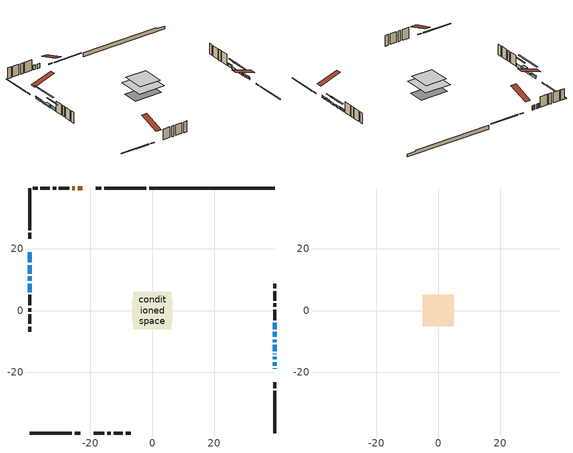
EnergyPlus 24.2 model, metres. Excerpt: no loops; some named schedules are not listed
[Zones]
conditioned space
 floor adiabatic (AdiabaticFloorConstruction): -6.12,-6.12 -6.12,6.12 6.12,6.12 6.12,-6.12 z3.36
 floor foundation (Slab1 construction): -6.45,-3.71 -6.45,3.71 6.45,3.71 6.45,-3.71 z-0.91
 wall outside (RimJoist1 construction): -1.91,39.66 -15.54,39.66 / -39.66,-39.66 -26.03,-39.66 / -39.66,39.66 -39.66,26.03 / 39.66,-39.66 39.66,-26.03 z0.92:1.22
 wall outside (RimJoist3 construction): -16.47,39.66 -18.27,39.66 / -25.1,-39.66 -23.3,-39.66 / -39.66,25.1 -39.66,23.3 / 39.66,-25.1 39.66,-23.3 z0.92:1.22
 wall outside (AdiabaticWallConstruction 1): -22.7,39.66 -24.14,39.66 / -25.07,39.66 -25.96,39.66 z0.92:2.95
 wall outside (AdiabaticWallConstruction): 39.66,-18.87 39.66,-18.75 / 39.66,-15.77 39.66,-15.05 / 39.66,-14.12 39.66,-14.05 z0.92:2.14; 39.66,-17.82 39.66,-16.7 z0.92:1.68; -39.66,18.87 -39.66,15.62 z0.92:1.83; -39.66,14.69 -39.66,11.94 / 39.66,-13.13 39.66,-11.14 z0.92:1.73; 39.66,-10.22 39.66,-9.4 z0.92:1.74; 39.66,-8.47 39.66,-6.95 / -39.66,11.02 -39.66,9.64 z0.92:1.84; -39.66,8.72 -39.66,5.97 z0.92:2.29; 39.66,-6.02 39.66,-4.04 z0.92:1.78
 wall outside (Wall1 construction): -26.89,39.66 -30.22,39.66 / -18.87,-39.66 -15.53,-39.66 / -39.66,5.04 -39.66,1.71 / 39.66,-3.11 39.66,0.22 z0.92:5.8
 wall outside (Wall2 construction): -31.15,39.66 -32.29,39.66 / -14.6,-39.66 -13.47,-39.66 / -39.66,0.78 -39.66,-0.36 / 39.66,1.15 39.66,2.29 z0.92:5.8
 wall outside (Wall3 construction): -33.21,39.66 -36.22,39.66 / -12.54,-39.66 -9.53,-39.66 / -39.66,-1.28 -39.66,-4.29 / 39.66,3.22 39.66,6.22 z0.92:5.8
 wall outside (Wall4 construction): -37.15,39.66 -38.73,39.66 / -8.6,-39.66 -7.02,-39.66 / -39.66,-5.22 -39.66,-6.8 / 39.66,7.15 39.66,8.74 z0.92:5.8
 wall foundation (FoundationWall1 construction): -0.98,39.66,-0.91 -0.98,39.66,0.92 35.6,39.66,0.92 35.6,39.66,0.37 39.66,39.66,0.37 39.66,39.66,-0.91
 window (WindowConstruction 8): 39.66,-18.87 39.66,-18.75 z0.92:2.14
 window (WindowConstruction 6): 39.66,-17.82 39.66,-16.7 z0.92:1.68
 window (WindowConstruction 7): -39.66,18.87 -39.66,15.62 z0.92:1.83
 window (WindowConstruction 11): -39.66,14.69 -39.66,11.94 z0.92:1.73
 window (WindowConstruction 9): 39.66,-15.77 39.66,-15.05 z0.92:2.14
 window (WindowConstruction 10): 39.66,-14.12 39.66,-14.06 z0.92:2.14
 window (WindowConstruction): 39.66,-13.13 39.66,-11.14 z0.92:1.73
 window (WindowConstruction 1): 39.66,-10.22 39.66,-9.4 z0.92:1.73
 window (WindowConstruction 2): 39.66,-8.47 39.66,-6.95 z0.92:1.83
 window (WindowConstruction 3): -39.66,11.02 -39.66,9.64 z0.92:1.83
 window (WindowConstruction 4): -39.66,8.71 -39.66,5.97 z0.92:2.29
 window (WindowConstruction 5): 39.66,-6.02 39.66,-4.04 z0.92:1.78
 door (Door): -22.7,39.66 -24.14,39.66 z0.92:2.95
 door (Door 1): -25.07,39.66 -25.96,39.66 z0.92:2.95
 ceiling adiabatic (AdiabaticFloorConstruction): 6.12,-6.12 6.12,6.12 -6.12,6.12 -6.12,-6.12 z3.36
attic - vented
 floor to conditioned space (Floor1 construction Reversed): -5.02,-5.02 -5.02,5.02 5.02,5.02 5.02,-5.02 z5.8
 roof outside (Roof1 construction): -21.78,39.66,5.8 -21.78,29.88,9.06 -19.2,29.88,9.06 -19.2,39.66,5.8; -19.79,-39.66,5.8 -19.79,-29.88,9.06 -22.37,-29.88,9.06 -22.37,-39.66,5.8; -39.66,19.79,5.8 -29.88,19.79,9.06 -29.88,22.37,9.06 -39.66,22.37,5.8; 39.66,-19.79,5.8 29.88,-19.79,9.06 29.88,-22.37,9.06 39.66,-22.37,5.8
shading: 39.66,-16.5 39.66,-18.02 40.07,-18.02 40.07,-16.5 z1.88; -39.66,15.42 -39.66,19.07 -40.07,19.07 -40.07,15.42 z2.04; -39.66,7.02 -39.66,19.62 -40.07,19.62 -40.07,7.02 z6.66; 39.66,-8.65 39.66,-15.62 40.07,-15.62 40.07,-8.65 z4.22; 39.66,-6.91 39.66,-12.71 40.07,-12.71 40.07,-6.91 z4.22; 39.66,-4.46 39.66,-10.96 40.07,-10.96 40.07,-4.46 z4.32; -39.66,9.03 -39.66,11.62 -40.88,11.62 -40.88,9.03 z2.44; -39.66,3.48 -39.66,11.2 -40.07,11.2 -40.07,3.48 z4.78; 39.66,-3.84 39.66,-6.22 40.07,-6.22 40.07,-3.84 z1.98
[Building]
Building 1: Terrain=Suburbs
[Site:Location]
Edmonton Intl AP_AB: Latitude {deg}=53.31; Longitude {deg}=-113.58; Time Zone {hr}=-7; Elevation {m}=723; Keep Site Location Information=Yes
[Site:GroundTemperature:Shallow]
-1.56185, -3.61833, -3.78302, -2.80711, 1.11059, 5.01004, 8.39065, 10.5322, 10.7141, 8.97234, 5.67794, 1.89811
[Site:WaterMainsTemperature]
Calculation Method=Schedule; Temperature Schedule=mains temperature schedule
[Material] Roughness=Rough; Thermal Absorptance=0.9
Name | Thickness {m} | Conductivity {W/m-K} | Density {kg/m3} | Specific Heat {J/kg-K} | Solar Absorptance | Visible Absorptance
asphalt or fiberglass shingles | 0.00635 | 0.162714 | 1121.4 | 1465.45 | 0.4 | 0.4
ceiling loosefill ins | 0.0846667 | 0.0480833 | 16.02 | 1046.75 | 0.7 | 0.7
ceiling stud and cavity | 0.1397 | 0.0815388 | 65.682 | 1177.47 | 0.7 | 0.7
concrete 4.0 in. | 0.1016 | 1.803125 | 2242.8 | 837.4 | 0.7 | 0.7
concrete 8.0 in. | 0.2032 | 1.803125 | 2242.8 | 837.4 | 0.7 | 0.7
door material | 0.04445 | 0.053851 | 512.64 | 1214.23 | 0.7 | 0.7
exterior vertical ins | 0.0022508 | 0.029427 | 32.04 | 1214.23 | 0.7 | 0.7
floor covering | 0.0127 | 0.0433444 | 54.468 | 1339.84 | 0.6 | 0.6
floor rigid ins; wall rigid ins | 0.512978 | 0.029427 | 32.04 | 1214.23 | 0.7 | 0.7
floor stud and cavity | 0.1397 | 1.75129 | 37.0049 | 1207.88 | 0.7 | 0.7
furniture material conditioned space 1 | 0.1524 | 0.115458 | 640.8 | 1214.23 | 0.6 | 0.6
gypsum board | 0.0127 | 0.160291 | 801 | 837.4 | 0.6 | 0.6
gypsum board 1 | 0.0127 | 0.160291 | 801 | 837.4 | 0.7 | 0.7
osb sheathing 0.5 in. | 0.0127 | 0.115458 | 512.64 | 1214.23 | 0.7 | 0.7
osb sheathing 0.75 in. | 0.01905 | 0.115458 | 512.64 | 1214.23 | 0.7 | 0.7
osb sheathing 2.0 in. | 0.0508 | 0.115458 | 512.64 | 1214.23 | 0.7 | 0.7
rim joist rigid ins | 0.051816 | 0.029427 | 32.04 | 1214.23 | 0.7 | 0.7
rim joist stud and cavity | 0.0508 | 0.0296634 | 125.044 | 1163.47 | 0.6 | 0.6
rim joist stud and cavity 1 | 0.0508 | 0.325695 | 125.044 | 1163.47 | 0.6 | 0.6
wall stud and cavity | 0.1397 | 0.0941144 | 139.0536 | 1170.24 | 0.7 | 0.7
wall stud and cavity 1 | 0.1397 | 0.0990493 | 139.0536 | 1170.24 | 0.7 | 0.7
wall stud and cavity 2 | 0.1397 | 0.0947891 | 139.0536 | 1170.24 | 0.7 | 0.7
wall stud and cavity 3 | 0.1397 | 0.106807 | 139.0536 | 1170.24 | 0.7 | 0.7
wall stud and cavity 4 | 0.0889 | 0.380278 | 52.3479 | 1209.89 | 0.7 | 0.7
wall stud and cavity 5 | 0.0889 | 0.391764 | 83.0341 | 1211.67 | 0.7 | 0.7
wood siding | 0.0254 | 0.102417 | 544.68 | 1172.36 | 0.4 | 0.4
wood siding 1; wood siding 2; wood siding 3 | 0.0254 | 0.102417 | 544.68 | 1172.36 | 0.7 | 0.7
[WindowMaterial:SimpleGlazingSystem]
Name | U-Factor {W/m2-K} | Solar Heat Gain Coefficient
WindowMaterial | 2.33877 | 0.53
WindowMaterial 1 | 2.5568 | 0.45
WindowMaterial 10 | 2.80039 | 0.04
WindowMaterial 11 | 3.28302 | 0.59
WindowMaterial 2 | 2.2729 | 0.55
WindowMaterial 3 | 2.381921 | 0.52
WindowMaterial 4 | 2.3717 | 0.65
WindowMaterial 5 | 2.25928 | 0.56
WindowMaterial 6 | 2.35978 | 0.52
WindowMaterial 7 | 2.265522 | 0.56
WindowMaterial 8 | 2.830483 | 0.43
WindowMaterial 9 | 2.53863 | 0.58
[Construction]
AdiabaticFloorConstruction: floor stud and cavity, floor rigid ins, osb sheathing 0.75 in., floor covering
AdiabaticWallConstruction: wood siding 2, wall rigid ins, wall stud and cavity 4, gypsum board
AdiabaticWallConstruction 1: wood siding 3, wall rigid ins, wall stud and cavity 4, gypsum board
Door; Door 1: door material
Floor1 construction Reversed: gypsum board, ceiling stud and cavity, ceiling loosefill ins
FoundationWall1 construction: concrete 8.0 in., gypsum board 1
furniture construction conditioned space 1: furniture material conditioned space 1
PartitionWallConstruction: gypsum board, wall stud and cavity 5, gypsum board
RimJoist1 construction: wood siding 1, osb sheathing 2.0 in., rim joist stud and cavity
RimJoist3 construction: wood siding 1, rim joist rigid ins, osb sheathing 2.0 in., rim joist stud and cavity 1
Roof1 construction: asphalt or fiberglass shingles
Slab1 construction: concrete 4.0 in.
Wall1 construction: wood siding, osb sheathing 0.5 in., wall stud and cavity, gypsum board
Wall2 construction: wood siding, osb sheathing 0.5 in., wall stud and cavity 1, gypsum board
Wall3 construction: wood siding, osb sheathing 0.5 in., wall stud and cavity 2, gypsum board
Wall4 construction: wood siding, osb sheathing 0.5 in., wall stud and cavity 3, gypsum board
WindowConstruction: WindowMaterial
WindowConstruction 1: WindowMaterial 1
WindowConstruction 10: WindowMaterial 10
WindowConstruction 11: WindowMaterial 11
WindowConstruction 2: WindowMaterial 2
WindowConstruction 3: WindowMaterial 3
WindowConstruction 4: WindowMaterial 4
WindowConstruction 5: WindowMaterial 5
WindowConstruction 6: WindowMaterial 6
WindowConstruction 7: WindowMaterial 7
WindowConstruction 8: WindowMaterial 8
WindowConstruction 9: WindowMaterial 9
[Zone] Multiplier=1; Part of Total Floor Area=Yes
Name | Volume {m3}
attic - vented | 53.4416
conditioned space | 577.8
[Space]
Name | Zone | Volume {m3}
attic - vented 1 | attic - vented | 53.4416
conditioned space 1 | conditioned space | 577.8
[ZoneInfiltration:EffectiveLeakageArea]
infil attic - vented 1: Zone or Space=attic - vented 1; Schedule=Always On Discrete; Effective Air Leakage Area {cm2}=3510.61; Stack Coefficient=0.000226816; Wind Coefficient=1.01755e-05
[ZoneMixing]
whole house fan mix: Zone or Space=attic - vented; Schedule=Always On Continuous; Design Flow Rate Calculation Method=Flow/Zone; Design Flow Rate {m3/s}=0; Source Zone or Space=conditioned space
[SurfaceProperty:ExposedFoundationPerimeter]
Slab1: Exposed Perimeter Calculation Method=TotalExposedPerimeter; Total Exposed Perimeter {m}=40.641
[InternalMass] Zone or ZoneList=conditioned space; Space or SpaceList=conditioned space 1
Name | Construction | Surface Area {m2}
furniture mass conditioned space 1 | furniture construction conditioned space 1 | 98.1602
partition wall mass | PartitionWallConstruction | 245.401
[Lights]
interior lighting: Zone or ZoneList or Space or SpaceList=conditioned space 1; Schedule=interior lighting schedule; Design Level Calculation Method=LightingLevel; Lighting Level {W}=343.2; Return Air Fraction=0; Fraction Radiant=0.6; Fraction Visible=0.2; Fraction Replaceable=1
[People]
occupants: Zone or ZoneList or Space or SpaceList=conditioned space 1; Number of People Schedule=occupants schedule; Number of People Calculation Method=People; Number of People=3; Fraction Radiant=0.314171; Sensible Heat Fraction=0.56303; Activity Level Schedule=occupants activity schedule; Carbon Dioxide Generation Rate {m3/s-W}=0; Enable ASHRAE 55 Comfort Warnings=No; Mean Radiant Temperature Calculation Type=EnclosureAveraged
[ElectricEquipment] Zone or ZoneList or Space or SpaceList=conditioned space 1; Design Level Calculation Method=EquipmentLevel
Name | Schedule | Design Level {W} | Fraction Latent | Fraction Radiant | Fraction Lost
clothes dryer | clothes dryer schedule | 140.772 | 0.015 | 0.081 | 0.85
clothes washer | clothes washer schedule | 32.1985 | 0.03 | 0.162 | 0.7
cooking range | cooking range schedule | 215.147 | 0.08 | 0.432 | 0.2
dishwasher | dishwasher schedule | 66.8632 | 0.3 | 0.18 | 0.4
fridge | fridge schedule | 72.9452 | 0 | 0.6 | 0
mech vent bath fan 0 | mech vent bath fan 0 schedule | 50.2 | 0 | 0 | 1
mech vent bath fan 1 | mech vent bath fan 1 schedule | 50.2 | 0 | 0 | 1
mech vent house fan | mech vent house fan schedule | 0 | 0 | 0 | 1
mech vent house fan cfis | mech vent house fan cfis schedule | 0 | 0 | 0 | 0
mech vent range fan 0 | mech vent range fan 0 schedule | 57 | 0 | 0 | 1
misc plug loads | misc plug loads schedule | 494.7 | 0.045 | 0.513 | 0.1
whole house fan | Always On Discrete | 0 | 0 | 0 | 1
[OtherEquipment] Zone or ZoneList or Space or SpaceList=conditioned space 1; Design Level Calculation Method=EquipmentLevel
Name | Fuel Type | Schedule | Design Level {W} | Fraction Latent | Fraction Radiant | Fraction Lost
clothes dryer 1 | Electricity | clothes dryer schedule | 0 | 0.015 | 0.081 | 0.85
cooking range 1 | Electricity | cooking range schedule | 0 | 0.08 | 0.432 | 0.2
general water use latent | None | general water use schedule | 62.594 | 1 | 0 | 0
general water use sensible | None | general water use schedule | -61.6891 | 0 | 0.6 | 0
mech vent house fan latent load | None | Always On Discrete | 0 | 1 | 0 | 0
mech vent house fan sensible load | None | Always On Discrete | 0 | 0 | 0 | 0
water heater energy adjustment1 | NaturalGas | Always On Discrete | 0.01 | 0 | 0 | 1
[ZoneInfiltration:DesignFlowRate] Zone or ZoneList or Space or SpaceList=conditioned space 1; Schedule=Always On Discrete; Design Flow Rate Calculation Method=Flow/Zone; Design Flow Rate {m3/s}=0
infil flow; natural vent flow; whole house fan flow
[Foundation:Kiva]
Foundation Kiva 1: Initial Indoor Air Temperature {C}=18; Wall Height Above Grade {m}=0.919978; Wall Depth Below Slab {m}=0.2032; Custom Block Material Name 1=exterior vertical ins; Custom Block Depth 1 {m}=1.82999; Custom Block X Position 1 {m}=0.2159; Custom Block Z Position 1 {m}=0
[Foundation:Kiva:Settings]
Soil Conductivity {W/m-K}=0.849921; Soil Density {kg/m3}=1842.3; Soil Specific Heat {J/kg-K}=418.7; Ground Solar Absorptivity=0.9; Ground Thermal Absorptivity=0.9; Ground Surface Roughness {m}=0.03; Far-Field Width {m}=40; Deep-Ground Boundary Condition=ZeroFlux; Deep-Ground Depth {m}=40; Minimum Cell Dimension {m}=0.2; Maximum Cell Growth Coefficient=3; Simulation Timestep=Timestep
[Exterior:Lights]
exterior lighting: Schedule=exterior lighting schedule; Design Level {W}=75.6
[Schedule:Constant]
Name | Hourly Value
Always On Continuous; mech vent house fan schedule; mech vent house fan cfis schedule; Always On Discrete | 1
occupants activity schedule | 117.228
fridge schedule | 0
[Schedule:Week:Daily]
interior lighting schedule Week Rule - Jan1-Jan27: interior lighting schedule day, interior lighting schedule day, interior lighting schedule day, interior lighting schedule day, interior lighting schedule day, interior lighting schedule day, interior lighting schedule day, interior lighting schedule default day, interior lighting schedule default day, interior lighting schedule default day, interior lighting schedule default day, interior lighting schedule default day
interior lighting schedule Week Rule - Jan28-Feb3: interior lighting schedule day, interior lighting schedule day, interior lighting schedule day, interior lighting schedule day, interior lighting schedule day 1, interior lighting schedule day 1, interior lighting schedule day 1, interior lighting schedule default day, interior lighting schedule default day, interior lighting schedule default day, interior lighting schedule default day, interior lighting schedule default day
interior lighting schedule Week Rule - Feb4-Feb24: interior lighting schedule day 1, interior lighting schedule day 1, interior lighting schedule day 1, interior lighting schedule day 1, interior lighting schedule day 1, interior lighting schedule day 1, interior lighting schedule day 1, interior lighting schedule default day, interior lighting schedule default day, interior lighting schedule default day, interior lighting schedule default day, interior lighting schedule default day
interior lighting schedule Week Rule - Feb25-Mar3: interior lighting schedule day 1, interior lighting schedule day 1, interior lighting schedule day 1, interior lighting schedule day 1, interior lighting schedule day 2, interior lighting schedule day 2, interior lighting schedule day 2, interior lighting schedule default day, interior lighting schedule default day, interior lighting schedule default day, interior lighting schedule default day, interior lighting schedule default day
interior lighting schedule Week Rule - Mar4-Mar31: interior lighting schedule day 2, interior lighting schedule day 2, interior lighting schedule day 2, interior lighting schedule day 2, interior lighting schedule day 2, interior lighting schedule day 2, interior lighting schedule day 2, interior lighting schedule default day, interior lighting schedule default day, interior lighting schedule default day, interior lighting schedule default day, interior lighting schedule default day
interior lighting schedule Week Rule - Apr1-Apr28: interior lighting schedule day 3, interior lighting schedule day 3, interior lighting schedule day 3, interior lighting schedule day 3, interior lighting schedule day 3, interior lighting schedule day 3, interior lighting schedule day 3, interior lighting schedule default day, interior lighting schedule default day, interior lighting schedule default day, interior lighting schedule default day, interior lighting schedule default day
interior lighting schedule Week Rule - Apr29-May5: interior lighting schedule day 3, interior lighting schedule day 3, interior lighting schedule day 4, interior lighting schedule day 4, interior lighting schedule day 4, interior lighting schedule day 4, interior lighting schedule day 4, interior lighting schedule default day, interior lighting schedule default day, interior lighting schedule default day, interior lighting schedule default day, interior lighting schedule default day
interior lighting schedule Week Rule - May6-May26: interior lighting schedule day 4, interior lighting schedule day 4, interior lighting schedule day 4, interior lighting schedule day 4, interior lighting schedule day 4, interior lighting schedule day 4, interior lighting schedule day 4, interior lighting schedule default day, interior lighting schedule default day, interior lighting schedule default day, interior lighting schedule default day, interior lighting schedule default day
interior lighting schedule Week Rule - May27-Jun2: interior lighting schedule day 4, interior lighting schedule day 4, interior lighting schedule day 4, interior lighting schedule day 4, interior lighting schedule day 4, interior lighting schedule day 5, interior lighting schedule day 5, interior lighting schedule default day, interior lighting schedule default day, interior lighting schedule default day, interior lighting schedule default day, interior lighting schedule default day
interior lighting schedule Week Rule - Jun3-Jun30: interior lighting schedule day 5, interior lighting schedule day 5, interior lighting schedule day 5, interior lighting schedule day 5, interior lighting schedule day 5, interior lighting schedule day 5, interior lighting schedule day 5, interior lighting schedule default day, interior lighting schedule default day, interior lighting schedule default day, interior lighting schedule default day, interior lighting schedule default day
interior lighting schedule Week Rule - Jul1-Jul28: interior lighting schedule day 6, interior lighting schedule day 6, interior lighting schedule day 6, interior lighting schedule day 6, interior lighting schedule day 6, interior lighting schedule day 6, interior lighting schedule day 6, interior lighting schedule default day, interior lighting schedule default day, interior lighting schedule default day, interior lighting schedule default day, interior lighting schedule default day
interior lighting schedule Week Rule - Jul29-Aug4: interior lighting schedule day 6, interior lighting schedule day 6, interior lighting schedule day 6, interior lighting schedule day 7, interior lighting schedule day 7, interior lighting schedule day 7, interior lighting schedule day 7, interior lighting schedule default day, interior lighting schedule default day, interior lighting schedule default day, interior lighting schedule default day, interior lighting schedule default day
interior lighting schedule Week Rule - Aug5-Aug25: interior lighting schedule day 7, interior lighting schedule day 7, interior lighting schedule day 7, interior lighting schedule day 7, interior lighting schedule day 7, interior lighting schedule day 7, interior lighting schedule day 7, interior lighting schedule default day, interior lighting schedule default day, interior lighting schedule default day, interior lighting schedule default day, interior lighting schedule default day
interior lighting schedule Week Rule - Aug26-Sep1: interior lighting schedule day 7, interior lighting schedule day 7, interior lighting schedule day 7, interior lighting schedule day 7, interior lighting schedule day 7, interior lighting schedule day 7, interior lighting schedule day 8, interior lighting schedule default day, interior lighting schedule default day, interior lighting schedule default day, interior lighting schedule default day, interior lighting schedule default day
interior lighting schedule Week Rule - Sep2-Sep29: interior lighting schedule day 8, interior lighting schedule day 8, interior lighting schedule day 8, interior lighting schedule day 8, interior lighting schedule day 8, interior lighting schedule day 8, interior lighting schedule day 8, interior lighting schedule default day, interior lighting schedule default day, interior lighting schedule default day, interior lighting schedule default day, interior lighting schedule default day
interior lighting schedule Week Rule - Sep30-Oct6: interior lighting schedule day 8, interior lighting schedule day 9, interior lighting schedule day 9, interior lighting schedule day 9, interior lighting schedule day 9, interior lighting schedule day 9, interior lighting schedule day 9, interior lighting schedule default day, interior lighting schedule default day, interior lighting schedule default day, interior lighting schedule default day, interior lighting schedule default day
interior lighting schedule Week Rule - Oct7-Oct27: interior lighting schedule day 9, interior lighting schedule day 9, interior lighting schedule day 9, interior lighting schedule day 9, interior lighting schedule day 9, interior lighting schedule day 9, interior lighting schedule day 9, interior lighting schedule default day, interior lighting schedule default day, interior lighting schedule default day, interior lighting schedule default day, interior lighting schedule default day
interior lighting schedule Week Rule - Oct28-Nov3: interior lighting schedule day 9, interior lighting schedule day 9, interior lighting schedule day 9, interior lighting schedule day 9, interior lighting schedule day 10, interior lighting schedule day 10, interior lighting schedule day 10, interior lighting schedule default day, interior lighting schedule default day, interior lighting schedule default day, interior lighting schedule default day, interior lighting schedule default day
interior lighting schedule Week Rule - Nov4-Nov24: interior lighting schedule day 10, interior lighting schedule day 10, interior lighting schedule day 10, interior lighting schedule day 10, interior lighting schedule day 10, interior lighting schedule day 10, interior lighting schedule day 10, interior lighting schedule default day, interior lighting schedule default day, interior lighting schedule default day, interior lighting schedule default day, interior lighting schedule default day
interior lighting schedule Week Rule - Nov25-Dec1: interior lighting schedule day 10, interior lighting schedule day 10, interior lighting schedule day 10, interior lighting schedule day 10, interior lighting schedule day 10, interior lighting schedule day 10, interior lighting schedule day 11, interior lighting schedule default day, interior lighting schedule default day, interior lighting schedule default day, interior lighting schedule default day, interior lighting schedule default day
interior lighting schedule Week Rule - Dec2-Dec31: interior lighting schedule day 11, interior lighting schedule day 11, interior lighting schedule day 11, interior lighting schedule day 11, interior lighting schedule day 11, interior lighting schedule day 11, interior lighting schedule day 11, interior lighting schedule default day, interior lighting schedule default day, interior lighting schedule default day, interior lighting schedule default day, interior lighting schedule default day
occupants schedule Week Rule - Jan1-Dec31: occupants schedule day, occupants schedule day, occupants schedule day, occupants schedule day, occupants schedule day, occupants schedule day, occupants schedule day, occupants schedule default day, occupants schedule default day, occupants schedule default day, occupants schedule default day, occupants schedule default day
clothes dryer schedule Week Rule - Jan1-Dec31: clothes dryer schedule day, clothes dryer schedule day, clothes dryer schedule day, clothes dryer schedule day, clothes dryer schedule day, clothes dryer schedule day, clothes dryer schedule day, clothes dryer schedule default day, clothes dryer schedule default day, clothes dryer schedule default day, clothes dryer schedule default day, clothes dryer schedule default day
clothes washer schedule Week Rule - Jan1-Dec31: clothes washer schedule day, clothes washer schedule day, clothes washer schedule day, clothes washer schedule day, clothes washer schedule day, clothes washer schedule day, clothes washer schedule day, clothes washer schedule default day, clothes washer schedule default day, clothes washer schedule default day, clothes washer schedule default day, clothes washer schedule default day
cooking range schedule Week Rule - Jan1-Dec31: cooking range schedule day, cooking range schedule day, cooking range schedule day, cooking range schedule day, cooking range schedule day, cooking range schedule day, cooking range schedule day, cooking range schedule default day, cooking range schedule default day, cooking range schedule default day, cooking range schedule default day, cooking range schedule default day
dishwasher schedule Week Rule - Jan1-Dec31: dishwasher schedule day, dishwasher schedule day, dishwasher schedule day, dishwasher schedule day, dishwasher schedule day, dishwasher schedule day, dishwasher schedule day, dishwasher schedule default day, dishwasher schedule default day, dishwasher schedule default day, dishwasher schedule default day, dishwasher schedule default day
mech vent bath fan 0 schedule Week Rule - Jan1-Dec31: mech vent bath fan 0 schedule day, mech vent bath fan 0 schedule day, mech vent bath fan 0 schedule day, mech vent bath fan 0 schedule day, mech vent bath fan 0 schedule day, mech vent bath fan 0 schedule day, mech vent bath fan 0 schedule day, mech vent bath fan 0 schedule default day, mech vent bath fan 0 schedule default day, mech vent bath fan 0 schedule default day, mech vent bath fan 0 schedule default day, mech vent bath fan 0 schedule default day
mech vent bath fan 1 schedule Week Rule - Jan1-Dec31: mech vent bath fan 1 schedule day, mech vent bath fan 1 schedule day, mech vent bath fan 1 schedule day, mech vent bath fan 1 schedule day, mech vent bath fan 1 schedule day, mech vent bath fan 1 schedule day, mech vent bath fan 1 schedule day, mech vent bath fan 1 schedule default day, mech vent bath fan 1 schedule default day, mech vent bath fan 1 schedule default day, mech vent bath fan 1 schedule default day, mech vent bath fan 1 schedule default day
mech vent range fan 0 schedule Week Rule - Jan1-Dec31: mech vent range fan 0 schedule day, mech vent range fan 0 schedule day, mech vent range fan 0 schedule day, mech vent range fan 0 schedule day, mech vent range fan 0 schedule day, mech vent range fan 0 schedule day, mech vent range fan 0 schedule day, mech vent range fan 0 schedule default day, mech vent range fan 0 schedule default day, mech vent range fan 0 schedule default day, mech vent range fan 0 schedule default day, mech vent range fan 0 schedule default day
misc plug loads schedule Week Rule - Jan1-Dec31: misc plug loads schedule day, misc plug loads schedule day, misc plug loads schedule day, misc plug loads schedule day, misc plug loads schedule day, misc plug loads schedule day, misc plug loads schedule day, misc plug loads schedule default day, misc plug loads schedule default day, misc plug loads schedule default day, misc plug loads schedule default day, misc plug loads schedule default day
general water use schedule Week Rule - Jan1-Dec31: general water use schedule day, general water use schedule day, general water use schedule day, general water use schedule day, general water use schedule day, general water use schedule day, general water use schedule day, general water use schedule default day, general water use schedule default day, general water use schedule default day, general water use schedule default day, general water use schedule default day
exterior lighting schedule Week Rule - Jan1-Jan27: exterior lighting schedule day, exterior lighting schedule day, exterior lighting schedule day, exterior lighting schedule day, exterior lighting schedule day, exterior lighting schedule day, exterior lighting schedule day, exterior lighting schedule default day, exterior lighting schedule default day, exterior lighting schedule default day, exterior lighting schedule default day, exterior lighting schedule default day
exterior lighting schedule Week Rule - Jan28-Feb3: exterior lighting schedule day, exterior lighting schedule day, exterior lighting schedule day, exterior lighting schedule day, exterior lighting schedule day 1, exterior lighting schedule day 1, exterior lighting schedule day 1, exterior lighting schedule default day, exterior lighting schedule default day, exterior lighting schedule default day, exterior lighting schedule default day, exterior lighting schedule default day
exterior lighting schedule Week Rule - Feb4-Feb24: exterior lighting schedule day 1, exterior lighting schedule day 1, exterior lighting schedule day 1, exterior lighting schedule day 1, exterior lighting schedule day 1, exterior lighting schedule day 1, exterior lighting schedule day 1, exterior lighting schedule default day, exterior lighting schedule default day, exterior lighting schedule default day, exterior lighting schedule default day, exterior lighting schedule default day
exterior lighting schedule Week Rule - Feb25-Mar3: exterior lighting schedule day 1, exterior lighting schedule day 1, exterior lighting schedule day 1, exterior lighting schedule day 1, exterior lighting schedule day 2, exterior lighting schedule day 2, exterior lighting schedule day 2, exterior lighting schedule default day, exterior lighting schedule default day, exterior lighting schedule default day, exterior lighting schedule default day, exterior lighting schedule default day
exterior lighting schedule Week Rule - Mar4-Mar31: exterior lighting schedule day 2, exterior lighting schedule day 2, exterior lighting schedule day 2, exterior lighting schedule day 2, exterior lighting schedule day 2, exterior lighting schedule day 2, exterior lighting schedule day 2, exterior lighting schedule default day, exterior lighting schedule default day, exterior lighting schedule default day, exterior lighting schedule default day, exterior lighting schedule default day
exterior lighting schedule Week Rule - Apr1-Apr28: exterior lighting schedule day 3, exterior lighting schedule day 3, exterior lighting schedule day 3, exterior lighting schedule day 3, exterior lighting schedule day 3, exterior lighting schedule day 3, exterior lighting schedule day 3, exterior lighting schedule default day, exterior lighting schedule default day, exterior lighting schedule default day, exterior lighting schedule default day, exterior lighting schedule default day
exterior lighting schedule Week Rule - Apr29-May5: exterior lighting schedule day 3, exterior lighting schedule day 3, exterior lighting schedule day 4, exterior lighting schedule day 4, exterior lighting schedule day 4, exterior lighting schedule day 4, exterior lighting schedule day 4, exterior lighting schedule default day, exterior lighting schedule default day, exterior lighting schedule default day, exterior lighting schedule default day, exterior lighting schedule default day
exterior lighting schedule Week Rule - May6-May26: exterior lighting schedule day 4, exterior lighting schedule day 4, exterior lighting schedule day 4, exterior lighting schedule day 4, exterior lighting schedule day 4, exterior lighting schedule day 4, exterior lighting schedule day 4, exterior lighting schedule default day, exterior lighting schedule default day, exterior lighting schedule default day, exterior lighting schedule default day, exterior lighting schedule default day
exterior lighting schedule Week Rule - May27-Jun2: exterior lighting schedule day 4, exterior lighting schedule day 4, exterior lighting schedule day 4, exterior lighting schedule day 4, exterior lighting schedule day 4, exterior lighting schedule day 5, exterior lighting schedule day 5, exterior lighting schedule default day, exterior lighting schedule default day, exterior lighting schedule default day, exterior lighting schedule default day, exterior lighting schedule default day
exterior lighting schedule Week Rule - Jun3-Jun30: exterior lighting schedule day 5, exterior lighting schedule day 5, exterior lighting schedule day 5, exterior lighting schedule day 5, exterior lighting schedule day 5, exterior lighting schedule day 5, exterior lighting schedule day 5, exterior lighting schedule default day, exterior lighting schedule default day, exterior lighting schedule default day, exterior lighting schedule default day, exterior lighting schedule default day
exterior lighting schedule Week Rule - Jul1-Jul28: exterior lighting schedule day 6, exterior lighting schedule day 6, exterior lighting schedule day 6, exterior lighting schedule day 6, exterior lighting schedule day 6, exterior lighting schedule day 6, exterior lighting schedule day 6, exterior lighting schedule default day, exterior lighting schedule default day, exterior lighting schedule default day, exterior lighting schedule default day, exterior lighting schedule default day
exterior lighting schedule Week Rule - Jul29-Aug4: exterior lighting schedule day 6, exterior lighting schedule day 6, exterior lighting schedule day 6, exterior lighting schedule day 7, exterior lighting schedule day 7, exterior lighting schedule day 7, exterior lighting schedule day 7, exterior lighting schedule default day, exterior lighting schedule default day, exterior lighting schedule default day, exterior lighting schedule default day, exterior lighting schedule default day
exterior lighting schedule Week Rule - Aug5-Aug25: exterior lighting schedule day 7, exterior lighting schedule day 7, exterior lighting schedule day 7, exterior lighting schedule day 7, exterior lighting schedule day 7, exterior lighting schedule day 7, exterior lighting schedule day 7, exterior lighting schedule default day, exterior lighting schedule default day, exterior lighting schedule default day, exterior lighting schedule default day, exterior lighting schedule default day
exterior lighting schedule Week Rule - Aug26-Sep1: exterior lighting schedule day 7, exterior lighting schedule day 7, exterior lighting schedule day 7, exterior lighting schedule day 7, exterior lighting schedule day 7, exterior lighting schedule day 7, exterior lighting schedule day 8, exterior lighting schedule default day, exterior lighting schedule default day, exterior lighting schedule default day, exterior lighting schedule default day, exterior lighting schedule default day
exterior lighting schedule Week Rule - Sep2-Sep29: exterior lighting schedule day 8, exterior lighting schedule day 8, exterior lighting schedule day 8, exterior lighting schedule day 8, exterior lighting schedule day 8, exterior lighting schedule day 8, exterior lighting schedule day 8, exterior lighting schedule default day, exterior lighting schedule default day, exterior lighting schedule default day, exterior lighting schedule default day, exterior lighting schedule default day
[Schedule:Year]
interior lighting schedule: interior lighting schedule Week Rule - Jan1-Jan27, 1, 1, 1, 27, interior lighting schedule Week Rule - Jan28-Feb3, 1, 28, 2, 3, interior lighting schedule Week Rule - Feb4-Feb24, 2, 4, 2, 24, interior lighting schedule Week Rule - Feb25-Mar3, 2, 25, 3, 3, interior lighting schedule Week Rule - Mar4-Mar31, 3, 4, 3, 31, interior lighting schedule Week Rule - Apr1-Apr28, 4, 1, 4, 28, interior lighting schedule Week Rule - Apr29-May5, 4, 29, 5, 5, interior lighting schedule Week Rule - May6-May26, 5, 6, 5, 26, interior lighting schedule Week Rule - May27-Jun2, 5, 27, 6, 2, interior lighting schedule Week Rule - Jun3-Jun30, 6, 3, 6, 30, interior lighting schedule Week Rule - Jul1-Jul28, 7, 1, 7, 28, interior lighting schedule Week Rule - Jul29-Aug4, 7, 29, 8, 4, interior lighting schedule Week Rule - Aug5-Aug25, 8, 5, 8, 25, interior lighting schedule Week Rule - Aug26-Sep1, 8, 26, 9, 1, interior lighting schedule Week Rule - Sep2-Sep29, 9, 2, 9, 29, interior lighting schedule Week Rule - Sep30-Oct6, 9, 30, 10, 6, interior lighting schedule Week Rule - Oct7-Oct27, 10, 7, 10, 27, interior lighting schedule Week Rule - Oct28-Nov3, 10, 28, 11, 3, interior lighting schedule Week Rule - Nov4-Nov24, 11, 4, 11, 24, interior lighting schedule Week Rule - Nov25-Dec1, 11, 25, 12, 1, interior lighting schedule Week Rule - Dec2-Dec31, 12, 2, 12, 31
occupants schedule: occupants schedule Week Rule - Jan1-Dec31, 1, 1, 12, 31
clothes dryer schedule: clothes dryer schedule Week Rule - Jan1-Dec31, 1, 1, 12, 31
clothes washer schedule: clothes washer schedule Week Rule - Jan1-Dec31, 1, 1, 12, 31
cooking range schedule: cooking range schedule Week Rule - Jan1-Dec31, 1, 1, 12, 31
dishwasher schedule: dishwasher schedule Week Rule - Jan1-Dec31, 1, 1, 12, 31
mech vent bath fan 0 schedule: mech vent bath fan 0 schedule Week Rule - Jan1-Dec31, 1, 1, 12, 31
mech vent bath fan 1 schedule: mech vent bath fan 1 schedule Week Rule - Jan1-Dec31, 1, 1, 12, 31
mech vent range fan 0 schedule: mech vent range fan 0 schedule Week Rule - Jan1-Dec31, 1, 1, 12, 31
misc plug loads schedule: misc plug loads schedule Week Rule - Jan1-Dec31, 1, 1, 12, 31
general water use schedule: general water use schedule Week Rule - Jan1-Dec31, 1, 1, 12, 31
exterior lighting schedule: exterior lighting schedule Week Rule - Jan1-Jan27, 1, 1, 1, 27, exterior lighting schedule Week Rule - Jan28-Feb3, 1, 28, 2, 3, exterior lighting schedule Week Rule - Feb4-Feb24, 2, 4, 2, 24, exterior lighting schedule Week Rule - Feb25-Mar3, 2, 25, 3, 3, exterior lighting schedule Week Rule - Mar4-Mar31, 3, 4, 3, 31, exterior lighting schedule Week Rule - Apr1-Apr28, 4, 1, 4, 28, exterior lighting schedule Week Rule - Apr29-May5, 4, 29, 5, 5, exterior lighting schedule Week Rule - May6-May26, 5, 6, 5, 26, exterior lighting schedule Week Rule - May27-Jun2, 5, 27, 6, 2, exterior lighting schedule Week Rule - Jun3-Jun30, 6, 3, 6, 30, exterior lighting schedule Week Rule - Jul1-Jul28, 7, 1, 7, 28, exterior lighting schedule Week Rule - Jul29-Aug4, 7, 29, 8, 4, exterior lighting schedule Week Rule - Aug5-Aug25, 8, 5, 8, 25, exterior lighting schedule Week Rule - Aug26-Sep1, 8, 26, 9, 1, exterior lighting schedule Week Rule - Sep2-Sep29, 9, 2, 9, 29, exterior lighting schedule Week Rule - Sep30-Oct6, 9, 30, 10, 6, exterior lighting schedule Week Rule - Oct7-Oct27, 10, 7, 10, 27, exterior lighting schedule Week Rule - Oct28-Nov3, 10, 28, 11, 3, exterior lighting schedule Week Rule - Nov4-Nov24, 11, 4, 11, 24, exterior lighting schedule Week Rule - Nov25-Dec1, 11, 25, 12, 1, exterior lighting schedule Week Rule - Dec2-Dec31, 12, 2, 12, 31
[Schedule:Compact]
mains temperature schedule: Through: 01/01, For: AllDays, Until: 24:00, 3.97167, Through: 01/02, For: AllDays, Until: 24:00, 3.90778, Through: 01/03, For: AllDays, Until: 24:00, 3.84556, Through: 01/04, For: AllDays, Until: 24:00, 3.78389, Through: 01/05, For: AllDays, Until: 24:00, 3.72278, Through: 01/06, For: AllDays, Until: 24:00, 3.66278, Through: 01/07, For: AllDays, Until: 24:00, 3.60389, Through: 01/08, For: AllDays, Until: 24:00, 3.54556, Through: 01/09, For: AllDays, Until: 24:00, 3.48833, Through: 01/10, For: AllDays, Until: 24:00, 3.43167, Through: 01/11, For: AllDays, Until: 24:00, 3.37611, Through: 01/12, For: AllDays, Until: 24:00, 3.32167, Through: 01/13, For: AllDays, Until: 24:00, 3.26833, Through: 01/14, For: AllDays, Until: 24:00, 3.21556, Through: 01/15, For: AllDays, Until: 24:00, 3.16444, Through: 01/16, For: AllDays, Until: 24:00, 3.11389, Through: 01/17, For: AllDays, Until: 24:00, 3.06444, Through: 01/18, For: AllDays, Until: 24:00, 3.01611, Through: 01/19, For: AllDays, Until: 24:00, 2.96889, Through: 01/20, For: AllDays, Until: 24:00, 2.92278, Through: 01/21, For: AllDays, Until: 24:00, 2.87722, Through: 01/22, For: AllDays, Until: 24:00, 2.83333, Through: 01/23, For: AllDays, Until: 24:00, 2.79056, Through: 01/24, For: AllDays, Until: 24:00, 2.74889, Through: 01/25, For: AllDays, Until: 24:00, 2.70833, Through: 01/26, For: AllDays, Until: 24:00, 2.66889, Through: 01/27, For: AllDays, Until: 24:00, 2.63056, Through: 01/28, For: AllDays, Until: 24:00, 2.59333, Through: 01/29, For: AllDays, Until: 24:00, 2.55778, Through: 01/30, For: AllDays, Until: 24:00, 2.52278, Through: 01/31, For: AllDays, Until: 24:00, 2.48944, Through: 02/01, For: AllDays, Until: 24:00, 2.45722, Through: 02/02, For: AllDays, Until: 24:00, 2.42611, Through: 02/03, For: AllDays, Until: 24:00, 2.39667, Through: 02/04, For: AllDays, Until: 24:00, 2.36833, Through: 02/05, For: AllDays, Until: 24:00, 2.34111, Through: 02/06, For: AllDays, Until: 24:00, 2.315, Through: 02/07, For: AllDays, Until: 24:00, 2.29056, Through: 02/08, For: AllDays, Until: 24:00, 2.26722, Through: 02/09, For: AllDays, Until: 24:00, 2.245, Through: 02/10, For: AllDays, Until: 24:00, 2.22444, Through: 02/11, For: AllDays, Until: 24:00, 2.20444, Through: 02/12, For: AllDays, Until: 24:00, 2.18667, Through: 02/13, For: AllDays, Until: 24:00, 2.17, Through: 02/14, For: AllDays, Until: 24:00, 2.15444, Through: 02/15, For: AllDays, Until: 24:00, 2.14, Through: 02/16, For: AllDays, Until: 24:00, 2.12722, Through: 02/17, For: AllDays, Until: 24:00, 2.11556, Through: 02/18, For: AllDays, Until: 24:00, 2.10556, Through: 02/19, For: AllDays, Until: 24:00, 2.09667, Through: 02/20, For: AllDays, Until: 24:00, 2.08889, Through: 02/21, For: AllDays, Until: 24:00, 2.08278, Through: 02/22, For: AllDays, Until: 24:00, 2.07833, Through: 02/23, For: AllDays, Until: 24:00, 2.07444, Through: 02/24, For: AllDays, Until: 24:00, 2.07278, Through: 02/25, For: AllDays, Until: 24:00, 2.07167, Through: 02/26, For: AllDays, Until: 24:00, 2.07222, Through: 02/27, For: AllDays, Until: 24:00, 2.07444, Through: 02/28, For: AllDays, Until: 24:00, 2.07778, Through: 03/01, For: AllDays, Until: 24:00, 2.08222, Through: 03/02, For: AllDays, Until: 24:00, 2.08833, Through: 03/03, For: AllDays, Until: 24:00, 2.09556, Through: 03/04, For: AllDays, Until: 24:00, 2.10444, Through: 03/05, For: AllDays, Until: 24:00, 2.11444, Through: 03/06, For: AllDays, Until: 24:00, 2.12556, Through: 03/07, For: AllDays, Until: 24:00, 2.13833, Through: 03/08, For: AllDays, Until: 24:00, 2.15278, Through: 03/09, For: AllDays, Until: 24:00, 2.16778, Through: 03/10, For: AllDays, Until: 24:00, 2.18444, Through: 03/11, For: AllDays, Until: 24:00, 2.20278, Through: 03/12, For: AllDays, Until: 24:00, 2.22167, Through: 03/13, For: AllDays, Until: 24:00, 2.24278, Through: 03/14, For: AllDays, Until: 24:00, 2.26444, Through: 03/15, For: AllDays, Until: 24:00, 2.28778, Through: 03/16, For: AllDays, Until: 24:00, 2.31222, Through: 03/17, For: AllDays, Until: 24:00, 2.33778, Through: 03/18, For: AllDays, Until: 24:00, 2.365, Through: 03/19, For: AllDays, Until: 24:00, 2.39333, Through: 03/20, For: AllDays, Until: 24:00, 2.42278, Through: 03/21, For: AllDays, Until: 24:00, 2.45389, Through: 03/22, For: AllDays, Until: 24:00, 2.48611, Through: 03/23, For: AllDays, Until: 24:00, 2.51889, Through: 03/24, For: AllDays, Until: 24:00, 2.55389, Through: 03/25, For: AllDays, Until: 24:00, 2.58944, Through: 03/26, For: AllDays, Until: 24:00, 2.62611, Through: 03/27, For: AllDays, Until: 24:00, 2.66444, Through: 03/28, For: AllDays, Until: 24:00, 2.70389, Through: 03/29, For: AllDays, Until: 24:00, 2.74389, Through: 03/30, For: AllDays, Until: 24:00, 2.78556, Through: 03/31, For: AllDays, Until: 24:00, 2.82833, Through: 04/01, For: AllDays, Until: 24:00, 2.87222, Through: 04/02, For: AllDays, Until: 24:00, 2.91722, Through: 04/03, For: AllDays, Until: 24:00, 2.96333, Through: 04/04, For: AllDays, Until: 24:00, 3.01056, Through: 04/05, For: AllDays, Until: 24:00, 3.05889, Through: 04/06, For: AllDays, Until: 24:00, 3.10833, Through: 04/07, For: AllDays, Until: 24:00, 3.15833, Through: 04/08, For: AllDays, Until: 24:00, 3.21, Through: 04/09, For: AllDays, Until: 24:00, 3.26222, Through: 04/10, For: AllDays, Until: 24:00, 3.31556, Through: 04/11, For: AllDays, Until: 24:00, 3.37, Through: 04/12, For: AllDays, Until: 24:00, 3.42556, Through: 04/13, For: AllDays, Until: 24:00, 3.48167, Through: 04/14, For: AllDays, Until: 24:00, 3.53889, Through: 04/15, For: AllDays, Until: 24:00, 3.59722, Through: 04/16, For: AllDays, Until: 24:00, 3.65611, Through: 04/17, For: AllDays, Until: 24:00, 3.71611, Through: 04/18, For: AllDays, Until: 24:00, 3.77667, Through: 04/19, For: AllDays, Until: 24:00, 3.83833, Through: 04/20, For: AllDays, Until: 24:00, 3.90111, Through: 04/21, For: AllDays, Until: 24:00, 3.96444, Through: 04/22, For: AllDays, Until: 24:00, 4.02833, Through: 04/23, For: AllDays, Until: 24:00, 4.09333, Through: 04/24, For: AllDays, Until: 24:00, 4.15889, Through: 04/25, For: AllDays, Until: 24:00, 4.225, Through: 04/26, For: AllDays, Until: 24:00, 4.29222, Through: 04/27, For: AllDays, Until: 24:00, 4.36, Through: 04/28, For: AllDays, Until: 24:00, 4.42833, Through: 04/29, For: AllDays, Until: 24:00, 4.49722, Through: 04/30, For: AllDays, Until: 24:00, 4.56667, Through: 05/01, For: AllDays, Until: 24:00, 4.63722, Through: 05/02, For: AllDays, Until: 24:00, 4.70833, Through: 05/03, For: AllDays, Until: 24:00, 4.77944, Through: 05/04, For: AllDays, Until: 24:00, 4.85167, Through: 05/05, For: AllDays, Until: 24:00, 4.92389, Through: 05/06, For: AllDays, Until: 24:00, 4.99722, Through: 05/07, For: AllDays, Until: 24:00, 5.07056, Through: 05/08, For: AllDays, Until: 24:00, 5.145, Through: 05/09, For: AllDays, Until: 24:00, 5.21944, Through: 05/10, For: AllDays, Until: 24:00, 5.29389, Through: 05/11, For: AllDays, Until: 24:00, 5.36944, Through: 05/12, For: AllDays, Until: 24:00, 5.445, Through: 05/13, For: AllDays, Until: 24:00, 5.52111, Through: 05/14, For: AllDays, Until: 24:00, 5.59722, Through: 05/15, For: AllDays, Until: 24:00, 5.67389, Through: 05/16, For: AllDays, Until: 24:00, 5.75056, Through: 05/17, For: AllDays, Until: 24:00, 5.82778, Through: 05/18, For: AllDays, Until: 24:00, 5.90556, Through: 05/19, For: AllDays, Until: 24:00, 5.98278, Through: 05/20, For: AllDays, Until: 24:00, 6.06056, Through: 05/21, For: AllDays, Until: 24:00, 6.13889, Through: 05/22, For: AllDays, Until: 24:00, 6.21667, Through: 05/23, For: AllDays, Until: 24:00, 6.295, Through: 05/24, For: AllDays, Until: 24:00, 6.37333, Through: 05/25, For: AllDays, Until: 24:00, 6.45222, Through: 05/26, For: AllDays, Until: 24:00, 6.53056, Through: 05/27, For: AllDays, Until: 24:00, 6.60889, Through: 05/28, For: AllDays, Until: 24:00, 6.68778, Through: 05/29, For: AllDays, Until: 24:00, 6.76611, Through: 05/30, For: AllDays, Until: 24:00, 6.84444, Through: 05/31, For: AllDays, Until: 24:00, 6.92278, Through: 06/01, For: AllDays, Until: 24:00, 7.00111, Through: 06/02, For: AllDays, Until: 24:00, 7.07944, Through: 06/03, For: AllDays, Until: 24:00, 7.15778, Through: 06/04, For: AllDays, Until: 24:00, 7.23556, Through: 06/05, For: AllDays, Until: 24:00, 7.31333, Through: 06/06, For: AllDays, Until: 24:00, 7.39056, Through: 06/07, For: AllDays, Until: 24:00, 7.46833, Through: 06/08, For: AllDays, Until: 24:00, 7.545, Through: 06/09, For: AllDays, Until: 24:00, 7.62222, Through: 06/10, For: AllDays, Until: 24:00, 7.69833, Through: 06/11, For: AllDays, Until: 24:00, 7.775, Through: 06/12, For: AllDays, Until: 24:00, 7.85056, Through: 06/13, For: AllDays, Until: 24:00, 7.92611, Through: 06/14, For: AllDays, Until: 24:00, 8.00111, Through: 06/15, For: AllDays, Until: 24:00, 8.07611, Through: 06/16, For: AllDays, Until: 24:00, 8.15056, Through: 06/17, For: AllDays, Until: 24:00, 8.22389, Through: 06/18, For: AllDays, Until: 24:00, 8.29778, Through: 06/19, For: AllDays, Until: 24:00, 8.37056, Through: 06/20, For: AllDays, Until: 24:00, 8.44278, Through: 06/21, For: AllDays, Until: 24:00, 8.51444, Through: 06/22, For: AllDays, Until: 24:00, 8.58611, Through: 06/23, For: AllDays, Until: 24:00, 8.65667, Through: 06/24, For: AllDays, Until: 24:00, 8.72667, Through: 06/25, For: AllDays, Until: 24:00, 8.79611, Through: 06/26, For: AllDays, Until: 24:00, 8.865, Through: 06/27, For: AllDays, Until: 24:00, 8.93333, Through: 06/28, For: AllDays, Until: 24:00, 9.00056, Through: 06/29, For: AllDays, Until: 24:00, 9.06778, Through: 06/30, For: AllDays, Until: 24:00, 9.13333, Through: 07/01, For: AllDays, Until: 24:00, 9.19889, Through: 07/02, For: AllDays, Until: 24:00, 9.26333, Through: 07/03, For: AllDays, Until: 24:00, 9.32722, Through: 07/04, For: AllDays, Until: 24:00, 9.39056, Through: 07/05, For: AllDays, Until: 24:00, 9.45278, Through: 07/06, For: AllDays, Until: 24:00, 9.51389, Through: 07/07, For: AllDays, Until: 24:00, 9.57444, Through: 07/08, For: AllDays, Until: 24:00, 9.63389, Through: 07/09, For: AllDays, Until: 24:00, 9.69278, Through: 07/10, For: AllDays, Until: 24:00, 9.75056, Through: 07/11, For: AllDays, Until: 24:00, 9.80778, Through: 07/12, For: AllDays, Until: 24:00, 9.86333, Through: 07/13, For: AllDays, Until: 24:00, 9.91833, Through: 07/14, For: AllDays, Until: 24:00, 9.97278, Through: 07/15, For: AllDays, Until: 24:00, 10.0256, Through: 07/16, For: AllDays, Until: 24:00, 10.0778, Through: 07/17, For: AllDays, Until: 24:00, 10.1289, Through: 07/18, For: AllDays, Until: 24:00, 10.1789, Through: 07/19, For: AllDays, Until: 24:00, 10.2278, Through: 07/20, For: AllDays, Until: 24:00, 10.2756, Through: 07/21, For: AllDays, Until: 24:00, 10.3222, Through: 07/22, For: AllDays, Until: 24:00, 10.3683, Through: 07/23, For: AllDays, Until: 24:00, 10.4128, Through: 07/24, For: AllDays, Until: 24:00, 10.4561, Through: 07/25, For: AllDays, Until: 24:00, 10.4989, Through: 07/26, For: AllDays, Until: 24:00, 10.54, Through: 07/27, For: AllDays, Until: 24:00, 10.58, Through: 07/28, For: AllDays, Until: 24:00, 10.6189, Through: 07/29, For: AllDays, Until: 24:00, 10.6567, Through: 07/30, For: AllDays, Until: 24:00, 10.6928, Through: 07/31, For: AllDays, Until: 24:00, 10.7283, Through: 08/01, For: AllDays, Until: 24:00, 10.7622, Through: 08/02, For: AllDays, Until: 24:00, 10.7956, Through: 08/03, For: AllDays, Until: 24:00, 10.8272, Through: 08/04, For: AllDays, Until: 24:00, 10.8572, Through: 08/05, For: AllDays, Until: 24:00, 10.8867, Through: 08/06, For: AllDays, Until: 24:00, 10.9144, Through: 08/07, For: AllDays, Until: 24:00, 10.9411, Through: 08/08, For: AllDays, Until: 24:00, 10.9667, Through: 08/09, For: AllDays, Until: 24:00, 10.9906, Through: 08/10, For: AllDays, Until: 24:00, 11.0133, Through: 08/11, For: AllDays, Until: 24:00, 11.035, Through: 08/12, For: AllDays, Until: 24:00, 11.055, Through: 08/13, For: AllDays, Until: 24:00, 11.0739, Through: 08/14, For: AllDays, Until: 24:00, 11.0917, Through: 08/15, For: AllDays, Until: 24:00, 11.1078, Through: 08/16, For: AllDays, Until: 24:00, 11.1228, Through: 08/17, For: AllDays, Until: 24:00, 11.1361, Through: 08/18, For: AllDays, Until: 24:00, 11.1483, Through: 08/19, For: AllDays, Until: 24:00, 11.1594, Through: 08/20, For: AllDays, Until: 24:00, 11.1689, Through: 08/21, For: AllDays, Until: 24:00, 11.1772, Through: 08/22, For: AllDays, Until: 24:00, 11.1844, Through: 08/23, For: AllDays, Until: 24:00, 11.19, Through: 08/24, For: AllDays, Until: 24:00, 11.1939, Through: 08/25, For: AllDays, Until: 24:00, 11.1967, Through: 08/26, For: AllDays, Until: 24:00, 11.1983, Through: 08/27, For: AllDays, Until: 24:00, 11.1983, Through: 08/28, For: AllDays, Until: 24:00, 11.1972, Through: 08/29, For: AllDays, Until: 24:00, 11.195, Through: 08/30, For: AllDays, Until: 24:00, 11.1911, Through: 08/31, For: AllDays, Until: 24:00, 11.1856, Through: 09/01, For: AllDays, Until: 24:00, 11.1789, Through: 09/02, For: AllDays, Until: 24:00, 11.1711, Through: 09/03, For: AllDays, Until: 24:00, 11.1617, Through: 09/04, For: AllDays, Until: 24:00, 11.1511, Through: 09/05, For: AllDays, Until: 24:00, 11.1394, Through: 09/06, For: AllDays, Until: 24:00, 11.1261, Through: 09/07, For: AllDays, Until: 24:00, 11.1111, Through: 09/08, For: AllDays, Until: 24:00, 11.0956, Through: 09/09, For: AllDays, Until: 24:00, 11.0778, Through: 09/10, For: AllDays, Until: 24:00, 11.0594, Through: 09/11, For: AllDays, Until: 24:00, 11.0394, Through: 09/12, For: AllDays, Until: 24:00, 11.0183, Through: 09/13, For: AllDays, Until: 24:00, 10.9961, Through: 09/14, For: AllDays, Until: 24:00, 10.9722, Through: 09/15, For: AllDays, Until: 24:00, 10.9472, Through: 09/16, For: AllDays, Until: 24:00, 10.9206, Through: 09/17, For: AllDays, Until: 24:00, 10.8928, Through: 09/18, For: AllDays, Until: 24:00, 10.8639, Through: 09/19, For: AllDays, Until: 24:00, 10.8339, Through: 09/20, For: AllDays, Until: 24:00, 10.8028, Through: 09/21, For: AllDays, Until: 24:00, 10.77, Through: 09/22, For: AllDays, Until: 24:00, 10.7361, Through: 09/23, For: AllDays, Until: 24:00, 10.7011, Through: 09/24, For: AllDays, Until: 24:00, 10.665, Through: 09/25, For: AllDays, Until: 24:00, 10.6272, Through: 09/26, For: AllDays, Until: 24:00, 10.5889, Through: 09/27, For: AllDays, Until: 24:00, 10.5489, Through: 09/28, For: AllDays, Until: 24:00, 10.5078, Through: 09/29, For: AllDays, Until: 24:00, 10.4661, Through: 09/30, For: AllDays, Until: 24:00, 10.4228, Through: 10/01, For: AllDays, Until: 24:00, 10.3783, Through: 10/02, For: AllDays, Until: 24:00, 10.3328, Through: 10/03, For: AllDays, Until: 24:00, 10.2861, Through: 10/04, For: AllDays, Until: 24:00, 10.2383, Through: 10/05, For: AllDays, Until: 24:00, 10.19, Through: 10/06, For: AllDays, Until: 24:00, 10.14, Through: 10/07, For: AllDays, Until: 24:00, 10.0894, Through: 10/08, For: AllDays, Until: 24:00, 10.0372, Through: 10/09, For: AllDays, Until: 24:00, 9.98444, Through: 10/10, For: AllDays, Until: 24:00, 9.93056, Through: 10/11, For: AllDays, Until: 24:00, 9.87611, Through: 10/12, For: AllDays, Until: 24:00, 9.82, Through: 10/13, For: AllDays, Until: 24:00, 9.76333, Through: 10/14, For: AllDays, Until: 24:00, 9.70611, Through: 10/15, For: AllDays, Until: 24:00, 9.64722, Through: 10/16, For: AllDays, Until: 24:00, 9.58778, Through: 10/17, For: AllDays, Until: 24:00, 9.52778, Through: 10/18, For: AllDays, Until: 24:00, 9.46667, Through: 10/19, For: AllDays, Until: 24:00, 9.40444, Through: 10/20, For: AllDays, Until: 24:00, 9.34167, Through: 10/21, For: AllDays, Until: 24:00, 9.27778, Through: 10/22, For: AllDays, Until: 24:00, 9.21333, Through: 10/23, For: AllDays, Until: 24:00, 9.14833, Through: 10/24, For: AllDays, Until: 24:00, 9.08222, Through: 10/25, For: AllDays, Until: 24:00, 9.01556, Through: 10/26, For: AllDays, Until: 24:00, 8.94833, Through: 10/27, For: AllDays, Until: 24:00, 8.88056, Through: 10/28, For: AllDays, Until: 24:00, 8.81167, Through: 10/29, For: AllDays, Until: 24:00, 8.74222, Through: 10/30, For: AllDays, Until: 24:00, 8.67222, Through: 10/31, For: AllDays, Until: 24:00, 8.60167, Through: 11/01, For: AllDays, Until: 24:00, 8.53056, Through: 11/02, For: AllDays, Until: 24:00, 8.45889, Through: 11/03, For: AllDays, Until: 24:00, 8.38667, Through: 11/04, For: AllDays, Until: 24:00, 8.31389, Through: 11/05, For: AllDays, Until: 24:00, 8.24056, Through: 11/06, For: AllDays, Until: 24:00, 8.16667, Through: 11/07, For: AllDays, Until: 24:00, 8.09278, Through: 11/08, For: AllDays, Until: 24:00, 8.01833, Through: 11/09, For: AllDays, Until: 24:00, 7.94278, Through: 11/10, For: AllDays, Until: 24:00, 7.86778, Through: 11/11, For: AllDays, Until: 24:00, 7.79167, Through: 11/12, For: AllDays, Until: 24:00, 7.71556, Through: 11/13, For: AllDays, Until: 24:00, 7.63944, Through: 11/14, For: AllDays, Until: 24:00, 7.56222, Through: 11/15, For: AllDays, Until: 24:00, 7.48556, Through: 11/16, For: AllDays, Until: 24:00, 7.40833, Through: 11/17, For: AllDays, Until: 24:00, 7.33056, Through: 11/18, For: AllDays, Until: 24:00, 7.25278, Through: 11/19, For: AllDays, Until: 24:00, 7.175, Through: 11/20, For: AllDays, Until: 24:00, 7.09722, Through: 11/21, For: AllDays, Until: 24:00, 7.01889, Through: 11/22, For: AllDays, Until: 24:00, 6.94056, Through: 11/23, For: AllDays, Until: 24:00, 6.86222, Through: 11/24, For: AllDays, Until: 24:00, 6.78389, Through: 11/25, For: AllDays, Until: 24:00, 6.705, Through: 11/26, For: AllDays, Until: 24:00, 6.62667, Through: 11/27, For: AllDays, Until: 24:00, 6.54833, Through: 11/28, For: AllDays, Until: 24:00, 6.46944, Through: 11/29, For: AllDays, Until: 24:00, 6.39111, Through: 11/30, For: AllDays, Until: 24:00, 6.31278, Through: 12/01, For: AllDays, Until: 24:00, 6.23444, Through: 12/02, For: AllDays, Until: 24:00, 6.15611, Through: 12/03, For: AllDays, Until: 24:00, 6.07833, Through: 12/04, For: AllDays, Until: 24:00, 6.00056, Through: 12/05, For: AllDays, Until: 24:00, 5.92278, Through: 12/06, For: AllDays, Until: 24:00, 5.84556, Through: 12/07, For: AllDays, Until: 24:00, 5.76833, Through: 12/08, For: AllDays, Until: 24:00, 5.69111, Through: 12/09, For: AllDays, Until: 24:00, 5.61444, Through: 12/10, For: AllDays, Until: 24:00, 5.53778, Through: 12/11, For: AllDays, Until: 24:00, 5.46222, Through: 12/12, For: AllDays, Until: 24:00, 5.38611, Through: 12/13, For: AllDays, Until: 24:00, 5.31111, Through: 12/14, For: AllDays, Until: 24:00, 5.23611, Through: 12/15, For: AllDays, Until: 24:00, 5.16167, Through: 12/16, For: AllDays, Until: 24:00, 5.08722, Through: 12/17, For: AllDays, Until: 24:00, 5.01389, Through: 12/18, For: AllDays, Until: 24:00, 4.94056, Through: 12/19, For: AllDays, Until: 24:00, 4.86778, Through: 12/20, For: AllDays, Until: 24:00, 4.79556, Through: 12/21, For: AllDays, Until: 24:00, 4.72389, Through: 12/22, For: AllDays, Until: 24:00, 4.65333, Through: 12/23, For: AllDays, Until: 24:00, 4.58278, Through: 12/24, For: AllDays, Until: 24:00, 4.51278, Through: 12/25, For: AllDays, Until: 24:00, 4.44389, Through: 12/26, For: AllDays, Until: 24:00, 4.375, Through: 12/27, For: AllDays, Until: 24:00, 4.30722, Through: 12/28, For: AllDays, Until: 24:00, 4.24, Through: 12/29, For: AllDays, Until: 24:00, 4.17333, Through: 12/30, For: AllDays, Until: 24:00, 4.10778, Through: 12/31, For: AllDays, Until: 24:00, 4.04278
